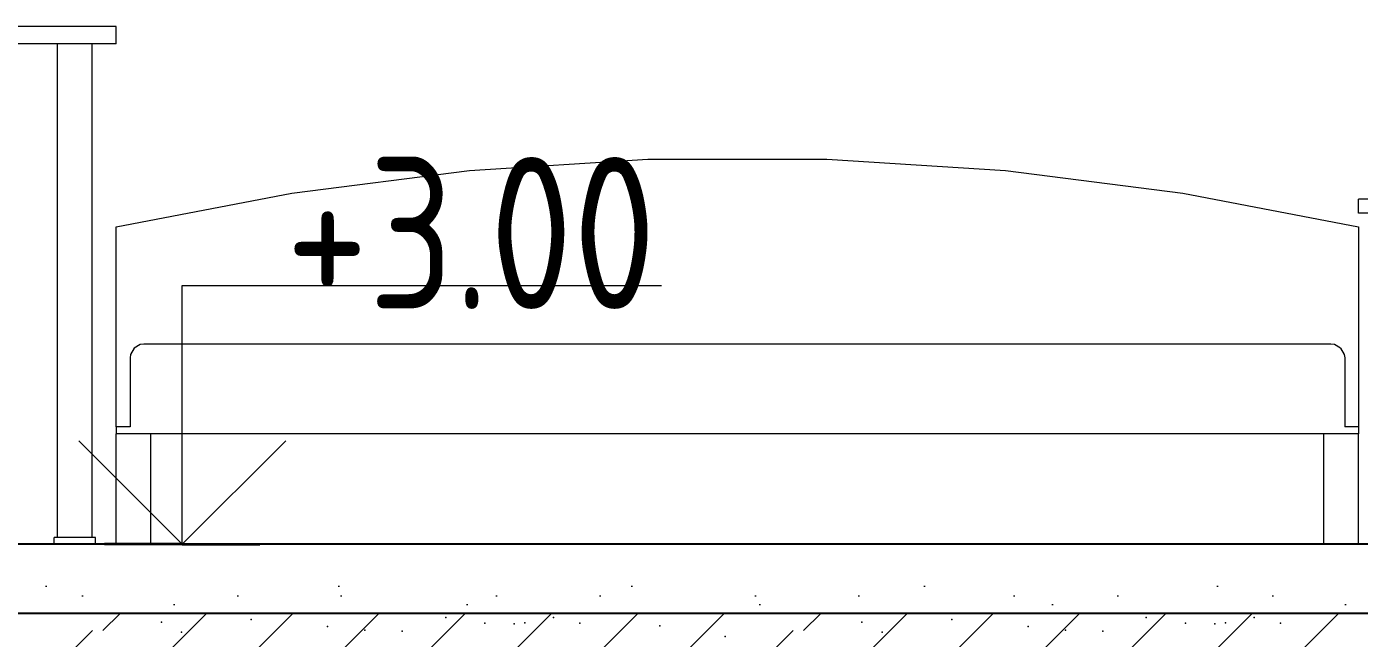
# Model space of a CAD drawing. Header units: millimetres. Extents: x 18162 to 7085488, y 72188 to 247925.
# Drawn here: x 3680669 to 3682600, y 97982 to 98868 of the extents above; entities that cross this region are included whole.
import ezdxf

# ---------------------------------------------------------------- set-up
doc = ezdxf.new("R2010")
doc.units = ezdxf.units.MM
doc.header["$MEASUREMENT"] = 0
doc.linetypes.add('Dot & Dashed', pattern=[670.277762, 317.5, -176.388889, 0, -176.388874])
doc.linetypes.add('Wipeout_Contour', pattern=[1000, 0, -1000])
doc.layers.add('Interior - Furniture', color=7, linetype='Continuous')
doc.layers.add('Structural - Bearing', color=7, linetype='Continuous')
doc.styles.add('GENERATED_STYLE_3', font='', dxfattribs={"width": 0.8})
doc.styles.get('GENERATED_STYLE_3').set_extended_font_data('ISOCPEUR MON')

# ---------------------------------------------------------------- blocks, each defined once
blk = doc.blocks.new('*X873', base_point=(3761974.7, 95118))
at = {"layer": 'Structural - Bearing', "color": 7, "linetype": 'Continuous', "lineweight": 9}
for p, q in [((3680779.8, 97993), (3680804.7, 98018)), ((3680779.8, 97868), (3680929.7, 98018)), ((3680894.7, 97858), (3681054.7, 98018)), ((3681019.7, 97858), (3681179.7, 98018)), ((3681144.7, 97858), (3681304.7, 98018)), ((3681269.7, 97858), (3681429.7, 98018)), ((3681394.7, 97858), (3681554.7, 98018)), ((3681519.7, 97858), (3681679.7, 98018)), ((3681794.9, 97993), (3681819.9, 98018)), ((3681794.9, 97868), (3681944.9, 98018)), ((3681909.9, 97858), (3682069.9, 98018)), ((3682034.9, 97858), (3682194.9, 98018)), ((3682159.9, 97858), (3682319.9, 98018)), ((3682284.9, 97858), (3682444.9, 98018)), ((3682409.9, 97858), (3682569.9, 98018)), ((3680629.6, 97858), (3680764.7, 97993)), ((3681644.7, 97858), (3681779.8, 97993))]:
    blk.add_line(p, q, dxfattribs=at)
for p in [(3680864.5, 98005.2), (3680994.5, 98009.1), (3681276.5, 98012.1), (3681432.7, 98012.1), (3681879.6, 98005.2), (3682009.7, 98009.1), (3682291.6, 98012.1), (3682447.9, 98012.1), (3680893.7, 97990.7), (3681105.3, 97998.8), (3681159.2, 97993.6), (3681213.3, 97992), (3681333.2, 98003.9), (3681375.6, 98002.9), (3681391, 98004.4), (3681471, 98003.9), (3681586.5, 97999.7), (3681908.8, 97990.7), (3682120.4, 97998.8), (3682174.4, 97993.6), (3682228.4, 97992), (3682348.4, 98003.9), (3682390.7, 98002.9), (3682406.2, 98004.4), (3682486.1, 98003.9), (3681681.5, 97984.3)]:
    blk.add_point(p, dxfattribs=at)

msp = doc.modelspace()

# ---------------------------------------------------------------- hatches: boundary and pattern name
at = {"layer": 'Structural - Bearing', "linetype": 'Continuous', "lineweight": 9}
h = msp.add_hatch(dxfattribs=at)
h.set_pattern_fill('Lightweight_Concrete_0003', style=0, pattern_type=2)
h.set_pattern_definition([(0, (3761974.7, 95118), (0, 779.423), [48.75, -401.25]), (0, (3762199.7, 95507.7), (0, 779.423), [48.75, -401.25]), (60, (3761974.7, 95118), (-675, 389.7114), [48.75, -401.25]), (60, (3762424.7, 95118), (-675, 389.7114), [48.75, -401.25]), (120, (3762023.5, 95118), (675, 389.7114), [48.75, -401.25]), (120, (3762473.5, 95118), (675, 389.7114), [48.75, -401.25]), (0, (3761974.73, 95193), (0, 150), [0, -150, 0, -225]), (45, (3762049.73, 95193), (-106.06602, 106.06602), [0, -112.5, 0, -187.5])])
h.paths.add_polyline_path([(3683229.1, 98118), (3678529.1, 98118), (3678529.1, 98018), (3683229.1, 98018)])

# ---------------------------------------------------------------- linework, layer by layer
at = {"color": 13, "linetype": 'Continuous', "lineweight": 13}
for p, q in [((3680894.6, 98493), (3681589.1, 98493)), ((3680894.6, 98118), (3680744.6, 98268)), ((3681044.6, 98268), (3680894.6, 98118))]:
    msp.add_line(p, q, dxfattribs=at)
at = {"color": 8, "linetype": 'Dot & Dashed', "lineweight": 13}
msp.add_line((3658879.3, 98118), (3689916.5, 98118), dxfattribs=at)
at = {"color": 12, "linetype": 'Continuous', "lineweight": 35}
for q in [(3680782.1, 98118), (3681007.1, 98118)]:
    msp.add_line((3680894.6, 98118), q, dxfattribs=at)
at = {"layer": 'Interior - Furniture', "color": 7, "linetype": 'Continuous', "lineweight": 13}
for p, q in [((3680799.1, 98868), (3680521.7, 98868)), ((3680799.1, 98843), (3680799.1, 98868)), ((3680799.1, 98843), (3680526, 98843)), ((3680714.1, 98128), (3680714.1, 98843)), ((3680764.1, 98128), (3680764.1, 98843)), ((3681310.8, 98659.6), (3681569.4, 98676)), ((3681569.4, 98676), (3681828.7, 98676)), ((3681828.7, 98676), (3682087.4, 98659.6)), ((3681053.6, 98626.9), (3681310.8, 98659.6)), ((3682087.4, 98659.6), (3682344.5, 98626.9)), ((3680799.1, 98578), (3681053.6, 98626.9)), ((3682344.5, 98626.9), (3682599.1, 98578)), ((3683199.1, 98618), (3682599.1, 98618)), ((3682599.1, 98598), (3682599.1, 98618)), ((3683199.1, 98598), (3682599.1, 98598)), ((3680799.1, 98577.9), (3680799.1, 98578)), ((3680717.8, 98128), (3680709.1, 98128)), ((3680709.1, 98118), (3680709.1, 98128)), ((3680739.1, 98128), (3680717.8, 98128)), ((3680760.3, 98128), (3680739.1, 98128)), ((3680769.1, 98128), (3680760.3, 98128)), ((3680769.1, 98118), (3680769.1, 98128))]:
    msp.add_line(p, q, dxfattribs=at)
at = {"layer": 'Structural - Bearing', "color": 7, "linetype": 'Continuous', "lineweight": 25, "flags": 128}
for points in [[(3683229.1, 98118), (3679864.1, 98118), (3679789.1, 98118), (3679749.1, 98118), (3678529.1, 98118)], [(3683229.1, 98018), (3678529.1, 98018), (3678429.1, 98018)]]:
    msp.add_lwpolyline(points, dxfattribs=at)

# ---------------------------------------------------------------- block references
at = {"layer": 'Structural - Bearing', "lineweight": 0}
msp.add_blockref('*X873', (3761974.7, 95118), dxfattribs=at)

# ---------------------------------------------------------------- texts
at = {"color": 13, "lineweight": 13, "insert": (3681044.6, 98459.1), "char_height": 220, "attachment_point": 7, "style": 'GENERATED_STYLE_3'}
msp.add_mtext('\\A1;{\\pql;\\fISOCPEUR MON|b0|i0|c0|p0;\\W0.800000;+3.00}', dxfattribs=at)

# ---------------------------------------------------------------- wipeouts: each hides what was drawn before it
at = {"color": 254, "linetype": 'Wipeout_Contour', "lineweight": 0, "ltscale": 44196160.97230356}
msp.add_wipeout([(3682579.1, 98318), (3682579.1, 98388), (3682578.4, 98393.2), (3682573.2, 98402.1), (3682564.2, 98407.3), (3682559.1, 98408), (3680839.1, 98408), (3680833.9, 98407.3), (3680824.9, 98402.1), (3680819.7, 98393.2), (3680819.1, 98388), (3680819.1, 98318)], dxfattribs=at).dxf.layer = 'Interior - Furniture'
at = {"color": 254, "linetype": 'Wipeout_Contour', "lineweight": 0, "ltscale": 14732042.61795507}
msp.add_wipeout([(3680799.1, 98278), (3682599.1, 98278), (3682599.1, 98288), (3680799.1, 98288)], dxfattribs=at).dxf.layer = 'Interior - Furniture'

# ---------------------------------------------------------------- next in the draw order: linework, layer by layer
at = {"layer": 'Interior - Furniture', "color": 7, "linetype": 'Continuous', "lineweight": 13}
for p, q in [((3680799.1, 98288), (3680799.1, 98577.9)), ((3682599.1, 98578), (3682599.1, 98288)), ((3680799.1, 98288), (3680799.1, 98278)), ((3680799.1, 98118), (3680799.1, 98278)), ((3682599.1, 98278), (3680799.1, 98278)), ((3680849.1, 98118), (3680849.1, 98278)), ((3682549.1, 98118), (3682549.1, 98278)), ((3682599.1, 98288), (3682599.1, 98278)), ((3682599.1, 98118), (3682599.1, 98278))]:
    msp.add_line(p, q, dxfattribs=at)
at = {"layer": 'Interior - Furniture', "color": 7, "linetype": 'Continuous', "lineweight": 13, "flags": 128}
msp.add_lwpolyline([(3682573.2, 98402.1), (3682564.2, 98407.3), (3682559.1, 98408), (3680839.1, 98408), (3680833.9, 98407.3), (3680824.9, 98402.1)], dxfattribs=at)

# ---------------------------------------------------------------- next in the draw order: wipeouts: each hides what was drawn before it
at = {"color": 254, "linetype": 'Wipeout_Contour', "lineweight": 0, "ltscale": 14732044.75310774}
msp.add_wipeout([(3682579.1, 98318), (3680819.1, 98318), (3680819.1, 98288), (3682579.1, 98288)], dxfattribs=at).dxf.layer = 'Interior - Furniture'

# ---------------------------------------------------------------- next in the draw order: linework, layer by layer
at = {"color": 13, "linetype": 'Continuous', "lineweight": 13}
msp.add_line((3680894.6, 98118), (3680894.6, 98493), dxfattribs=at)
at = {"layer": 'Interior - Furniture', "color": 7, "linetype": 'Continuous', "lineweight": 13}
for p, q in [((3680819.1, 98288), (3680799.1, 98288)), ((3682599.1, 98288), (3682579.1, 98288))]:
    msp.add_line(p, q, dxfattribs=at)
at = {"layer": 'Interior - Furniture', "color": 7, "linetype": 'Continuous', "lineweight": 13, "flags": 128}
for points in [[(3680824.9, 98402.1), (3680819.7, 98393.2), (3680819.1, 98388), (3680819.1, 98318), (3680819.1, 98288)], [(3682573.2, 98402.1), (3682578.4, 98393.2), (3682579.1, 98388), (3682579.1, 98318), (3682579.1, 98288)]]:
    msp.add_lwpolyline(points, dxfattribs=at)

doc.saveas('drawing.dxf')
